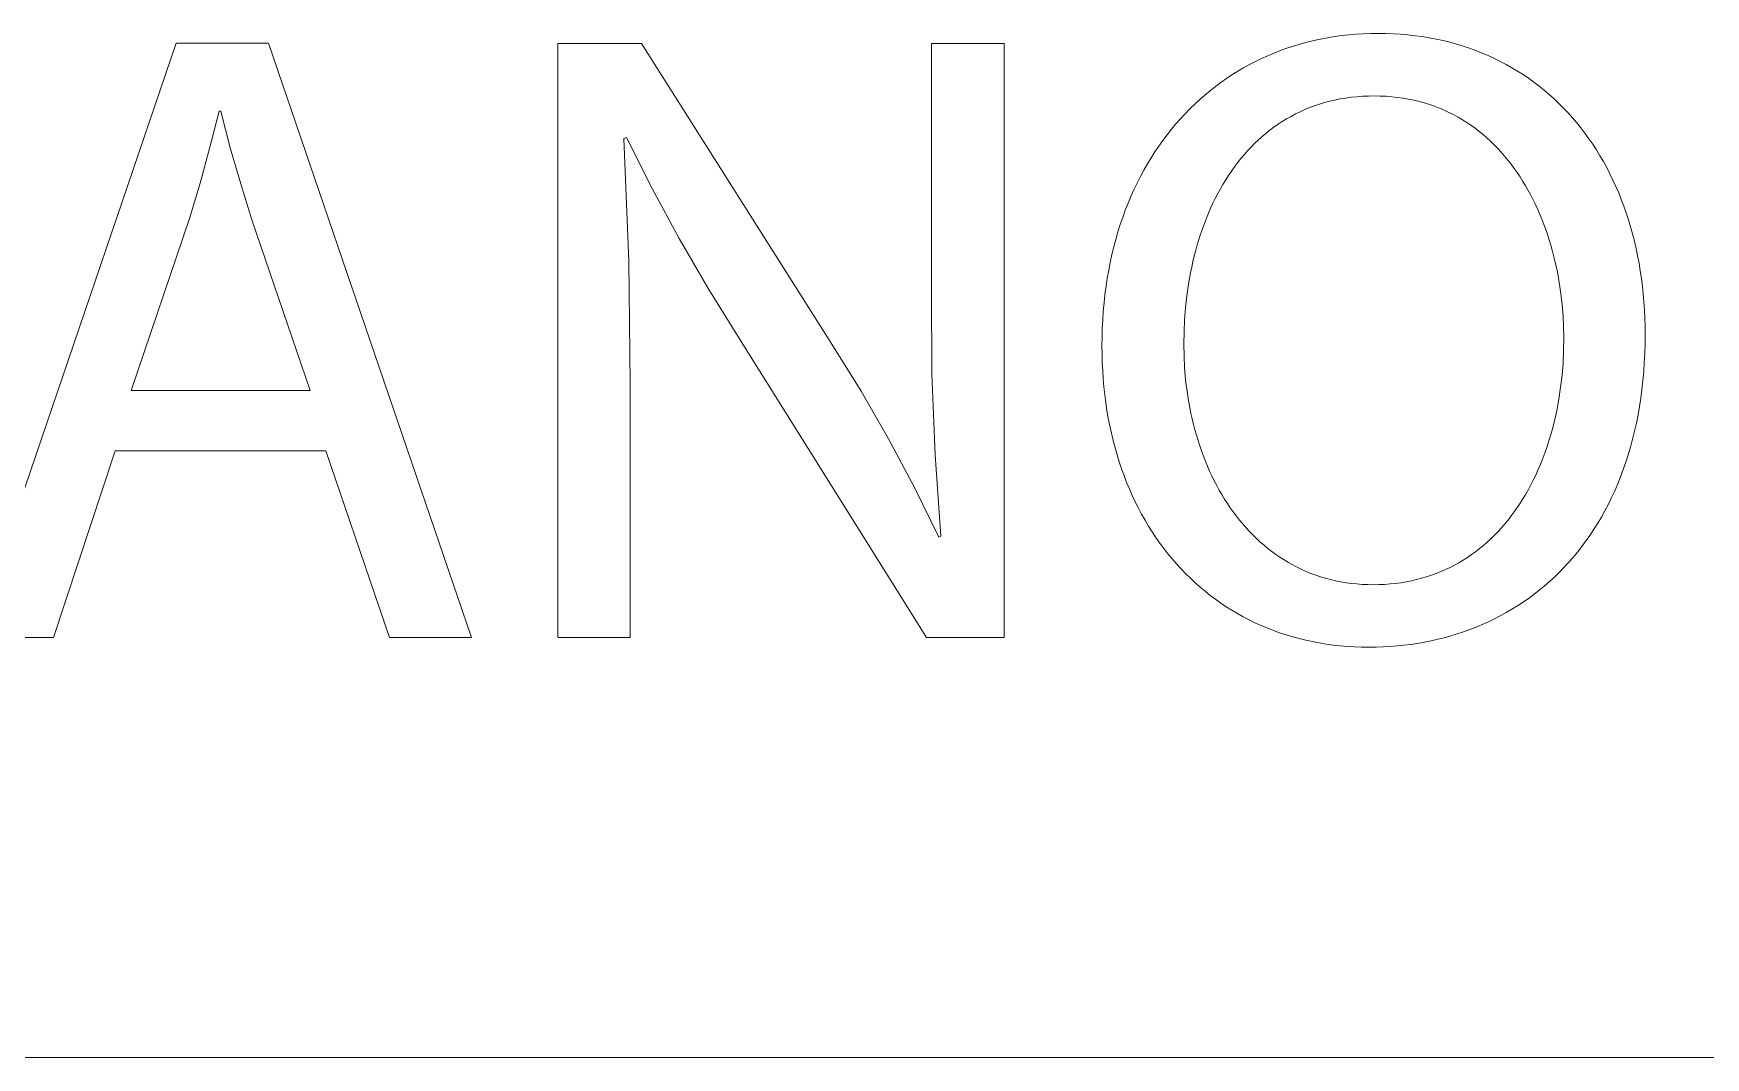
# Model space of a CAD drawing. Header units: millimetres. Extents: x 1422 to 6060, y -58 to 3182.
# Drawn here: x 4984.2 to 5072.2, y -57.9 to -4 of the extents above; entities that cross this region are included whole.
import ezdxf

# ---------------------------------------------------------------- set-up
doc = ezdxf.new("R2010")
doc.units = ezdxf.units.MM
doc.header["$MEASUREMENT"] = 0
doc.layers.add('Domyślny', color=7, linetype='Continuous', true_color=0x000000)

msp = doc.modelspace()

# ---------------------------------------------------------------- linework, layer by layer
at = {"layer": 'Domyślny', "color": 18, "lineweight": 15, "true_color": 0x000000}
for p, q in [((5051.172, -4.484), (5051.529, -4.397)), ((5051.529, -4.397), (5051.891, -4.319)), ((5051.891, -4.319), (5052.257, -4.249)), ((5052.257, -4.249), (5052.626, -4.189)), ((5052.626, -4.189), (5052.999, -4.137)), ((5052.999, -4.137), (5053.376, -4.095)), ((5053.376, -4.095), (5053.756, -4.062)), ((5053.756, -4.062), (5054.14, -4.039)), ((5054.14, -4.039), (5054.528, -4.025)), ((5054.528, -4.025), (5054.919, -4.02)), ((5054.919, -4.02), (5055.317, -4.025)), ((5055.317, -4.025), (5055.71, -4.039)), ((5055.71, -4.039), (5056.099, -4.063)), ((5056.099, -4.063), (5056.484, -4.096)), ((5056.484, -4.096), (5056.863, -4.138)), ((5056.863, -4.138), (5057.239, -4.189)), ((5057.239, -4.189), (5057.609, -4.25)), ((5057.609, -4.25), (5057.974, -4.319)), ((5057.974, -4.319), (5058.335, -4.398)), ((5058.335, -4.398), (5058.69, -4.485)), ((4981.015, -35.82), (4991.671, -4.532)), ((4991.671, -4.532), (4996.52, -4.532)), ((4996.52, -4.532), (5007.206, -35.82)), ((5011.757, -35.817), (5011.757, -4.545)), ((5011.757, -4.545), (5016.158, -4.545)), ((5016.158, -4.545), (5026.181, -20.374)), ((5031.416, -17.625), (5031.416, -4.545)), ((5031.416, -4.545), (5035.246, -4.545)), ((5035.246, -4.545), (5035.246, -35.817)), ((5048.79, -5.339), (5049.117, -5.191)), ((5049.117, -5.191), (5049.448, -5.052)), ((5049.448, -5.052), (5049.784, -4.921)), ((5049.784, -4.921), (5050.124, -4.799)), ((5050.124, -4.799), (5050.469, -4.685)), ((5050.469, -4.685), (5050.818, -4.58)), ((5050.818, -4.58), (5051.172, -4.484)), ((5058.69, -4.485), (5059.041, -4.581)), ((5059.041, -4.581), (5059.387, -4.685)), ((5059.387, -4.685), (5059.727, -4.798)), ((5059.727, -4.798), (5060.062, -4.92)), ((5060.062, -4.92), (5060.392, -5.05)), ((5060.392, -5.05), (5060.717, -5.188)), ((5060.717, -5.188), (5061.036, -5.335)), ((5047.23, -6.2), (5047.532, -6.012)), ((5047.532, -6.012), (5047.839, -5.831)), ((5047.839, -5.831), (5048.151, -5.659)), ((5048.151, -5.659), (5048.468, -5.495)), ((5048.468, -5.495), (5048.79, -5.339)), ((5061.036, -5.335), (5061.351, -5.489)), ((5061.351, -5.489), (5061.659, -5.652)), ((5061.659, -5.652), (5061.962, -5.822)), ((5061.962, -5.822), (5062.26, -6)), ((5062.26, -6), (5062.551, -6.187)), ((5045.801, -7.262), (5046.076, -7.034)), ((5046.076, -7.034), (5046.356, -6.814)), ((5046.356, -6.814), (5046.642, -6.601)), ((5046.642, -6.601), (5046.934, -6.397)), ((5046.934, -6.397), (5047.23, -6.2)), ((5062.551, -6.187), (5062.837, -6.38)), ((5062.837, -6.38), (5063.118, -6.582)), ((5063.118, -6.582), (5063.392, -6.791)), ((5063.392, -6.791), (5063.661, -7.007)), ((5063.661, -7.007), (5063.924, -7.231)), ((5045.011, -7.99), (5045.269, -7.74)), ((5045.269, -7.74), (5045.532, -7.497)), ((5045.532, -7.497), (5045.801, -7.262)), ((5051.572, -7.83), (5051.316, -7.926)), ((5051.834, -7.742), (5051.572, -7.83)), ((5052.1, -7.661), (5051.834, -7.742)), ((5052.372, -7.589), (5052.1, -7.661)), ((5052.648, -7.524), (5052.372, -7.589)), ((5052.929, -7.468), (5052.648, -7.524)), ((5053.215, -7.42), (5052.929, -7.468)), ((5053.506, -7.38), (5053.215, -7.42)), ((5053.801, -7.349), (5053.506, -7.38)), ((5054.102, -7.327), (5053.801, -7.349)), ((5054.407, -7.314), (5054.102, -7.327)), ((5054.718, -7.309), (5054.407, -7.314)), ((5055.032, -7.314), (5054.718, -7.309)), ((5055.34, -7.328), (5055.032, -7.314)), ((5055.644, -7.351), (5055.34, -7.328)), ((5055.942, -7.384), (5055.644, -7.351)), ((5056.235, -7.425), (5055.942, -7.384)), ((5056.523, -7.475), (5056.235, -7.425)), ((5056.806, -7.534), (5056.523, -7.475)), ((5057.084, -7.601), (5056.806, -7.534)), ((5057.357, -7.677), (5057.084, -7.601)), ((5057.624, -7.76), (5057.357, -7.677)), ((5057.887, -7.852), (5057.624, -7.76)), ((5058.144, -7.952), (5057.887, -7.852)), ((5063.924, -7.231), (5064.181, -7.461)), ((5064.181, -7.461), (5064.432, -7.7)), ((5064.432, -7.7), (5064.677, -7.945)), ((4993.925, -8.115), (4993.449, -10.011)), ((4994.018, -8.115), (4993.925, -8.115)), ((4994.519, -10.033), (4994.018, -8.115)), ((5044.041, -9.066), (5044.274, -8.786)), ((5044.274, -8.786), (5044.514, -8.514)), ((5044.514, -8.514), (5044.759, -8.248)), ((5044.759, -8.248), (5045.011, -7.99)), ((5049.877, -8.656), (5049.655, -8.802)), ((5050.105, -8.517), (5049.877, -8.656)), ((5050.337, -8.384), (5050.105, -8.517)), ((5050.575, -8.259), (5050.337, -8.384)), ((5050.817, -8.14), (5050.575, -8.259)), ((5051.064, -8.029), (5050.817, -8.14)), ((5051.316, -7.926), (5051.064, -8.029)), ((5058.397, -8.059), (5058.144, -7.952)), ((5058.644, -8.173), (5058.397, -8.059)), ((5058.886, -8.295), (5058.644, -8.173)), ((5059.124, -8.425), (5058.886, -8.295)), ((5059.356, -8.561), (5059.124, -8.425)), ((5059.583, -8.704), (5059.356, -8.561)), ((5059.805, -8.854), (5059.583, -8.704)), ((5064.677, -7.945), (5064.915, -8.197)), ((5064.915, -8.197), (5065.148, -8.456)), ((5065.148, -8.456), (5065.374, -8.722)), ((5065.374, -8.722), (5065.594, -8.994)), ((5015.371, -9.502), (5015.232, -9.548)), ((5015.232, -9.548), (5015.493, -16.001)), ((5016.712, -12.182), (5015.371, -9.502)), ((5043.38, -9.948), (5043.594, -9.647)), ((5043.594, -9.647), (5043.814, -9.353)), ((5043.814, -9.353), (5044.041, -9.066)), ((5048.615, -9.631), (5048.422, -9.815)), ((5048.813, -9.453), (5048.615, -9.631)), ((5049.016, -9.28), (5048.813, -9.453)), ((5049.224, -9.115), (5049.016, -9.28)), ((5049.437, -8.955), (5049.224, -9.115)), ((5049.655, -8.802), (5049.437, -8.955)), ((5060.022, -9.011), (5059.805, -8.854)), ((5060.234, -9.173), (5060.022, -9.011)), ((5060.441, -9.343), (5060.234, -9.173)), ((5060.643, -9.518), (5060.441, -9.343)), ((5060.84, -9.699), (5060.643, -9.518)), ((5065.594, -8.994), (5065.807, -9.273)), ((5065.807, -9.273), (5066.014, -9.559)), ((5066.014, -9.559), (5066.215, -9.851)), ((4993.449, -10.011), (4992.929, -11.896)), ((4995.064, -11.937), (4994.519, -10.033)), ((5042.972, -10.571), (5043.172, -10.256)), ((5043.172, -10.256), (5043.38, -9.948)), ((5047.871, -10.403), (5047.697, -10.611)), ((5048.049, -10.202), (5047.871, -10.403)), ((5048.233, -10.006), (5048.049, -10.202)), ((5048.422, -9.815), (5048.233, -10.006)), ((5061.032, -9.886), (5060.84, -9.699)), ((5061.219, -10.079), (5061.032, -9.886)), ((5061.401, -10.277), (5061.219, -10.079)), ((5061.578, -10.481), (5061.401, -10.277)), ((5061.75, -10.69), (5061.578, -10.481)), ((5066.215, -9.851), (5066.409, -10.15)), ((5066.409, -10.15), (5066.596, -10.454)), ((5066.596, -10.454), (5066.777, -10.765)), ((5042.41, -11.555), (5042.591, -11.22)), ((5042.591, -11.22), (5042.778, -10.892)), ((5042.778, -10.892), (5042.972, -10.571)), ((5047.205, -11.264), (5047.051, -11.493)), ((5047.364, -11.041), (5047.205, -11.264)), ((5047.528, -10.823), (5047.364, -11.041)), ((5047.697, -10.611), (5047.528, -10.823)), ((5061.917, -10.903), (5061.75, -10.69)), ((5062.079, -11.122), (5061.917, -10.903)), ((5062.237, -11.345), (5062.079, -11.122)), ((5062.389, -11.573), (5062.237, -11.345)), ((5066.777, -10.765), (5066.951, -11.083)), ((5066.951, -11.083), (5067.118, -11.406)), ((5067.118, -11.406), (5067.279, -11.735)), ((4992.929, -11.896), (4992.365, -13.767)), ((4995.655, -13.829), (4995.064, -11.937)), ((5018.136, -14.82), (5016.712, -12.182)), ((5041.912, -12.6), (5042.071, -12.245)), ((5042.071, -12.245), (5042.237, -11.897)), ((5042.237, -11.897), (5042.41, -11.555)), ((5046.617, -12.206), (5046.482, -12.453)), ((5046.757, -11.964), (5046.617, -12.206)), ((5046.901, -11.726), (5046.757, -11.964)), ((5047.051, -11.493), (5046.901, -11.726)), ((5062.536, -11.806), (5062.389, -11.573)), ((5062.679, -12.042), (5062.536, -11.806)), ((5062.816, -12.283), (5062.679, -12.042)), ((5062.949, -12.528), (5062.816, -12.283)), ((5067.279, -11.735), (5067.432, -12.07)), ((5067.432, -12.07), (5067.579, -12.411)), ((5041.617, -13.328), (5041.761, -12.96)), ((5041.761, -12.96), (5041.912, -12.6)), ((5046.227, -12.96), (5046.107, -13.22)), ((5046.352, -12.704), (5046.227, -12.96)), ((5046.482, -12.453), (5046.352, -12.704)), ((5063.076, -12.776), (5062.949, -12.528)), ((5063.199, -13.028), (5063.076, -12.776)), ((5063.317, -13.283), (5063.199, -13.028)), ((5067.579, -12.411), (5067.719, -12.757)), ((5067.719, -12.757), (5067.851, -13.109)), ((5067.851, -13.109), (5067.977, -13.466)), ((4992.365, -13.767), (4989.292, -22.817)), ((4998.713, -22.817), (4995.655, -13.829)), ((5041.351, -14.081), (5041.48, -13.701)), ((5041.48, -13.701), (5041.617, -13.328)), ((5045.777, -14.023), (5045.676, -14.299)), ((5045.882, -13.752), (5045.777, -14.023)), ((5045.992, -13.484), (5045.882, -13.752)), ((5046.107, -13.22), (5045.992, -13.484)), ((5063.43, -13.542), (5063.317, -13.283)), ((5063.538, -13.804), (5063.43, -13.542)), ((5063.641, -14.069), (5063.538, -13.804)), ((5063.739, -14.337), (5063.641, -14.069)), ((5067.977, -13.466), (5068.095, -13.829)), ((5068.095, -13.829), (5068.206, -14.198)), ((5019.64, -17.412), (5018.136, -14.82)), ((5041.011, -15.256), (5041.116, -14.858)), ((5041.116, -14.858), (5041.23, -14.466)), ((5041.23, -14.466), (5041.351, -14.081)), ((5045.49, -14.859), (5045.404, -15.145)), ((5045.581, -14.577), (5045.49, -14.859)), ((5045.676, -14.299), (5045.581, -14.577)), ((5063.833, -14.607), (5063.739, -14.337)), ((5063.921, -14.88), (5063.833, -14.607)), ((5064.005, -15.156), (5063.921, -14.88)), ((5068.206, -14.198), (5068.31, -14.571)), ((5068.31, -14.571), (5068.407, -14.95)), ((5068.407, -14.95), (5068.496, -15.334)), ((5040.823, -16.069), (5040.913, -15.659)), ((5040.913, -15.659), (5041.011, -15.256)), ((5045.247, -15.725), (5045.176, -16.019)), ((5045.323, -15.433), (5045.247, -15.725)), ((5045.404, -15.145), (5045.323, -15.433)), ((5064.084, -15.433), (5064.005, -15.156)), ((5064.158, -15.713), (5064.084, -15.433)), ((5064.227, -15.994), (5064.158, -15.713)), ((5068.496, -15.334), (5068.577, -15.722)), ((5068.577, -15.722), (5068.651, -16.116)), ((5015.493, -16.001), (5015.556, -22.459)), ((5040.668, -16.904), (5040.741, -16.484)), ((5040.741, -16.484), (5040.823, -16.069)), ((5045.049, -16.616), (5044.941, -17.223)), ((5045.11, -16.316), (5045.049, -16.616)), ((5045.176, -16.019), (5045.11, -16.316)), ((5064.352, -16.563), (5064.227, -15.994)), ((5064.456, -17.137), (5064.352, -16.563)), ((5068.651, -16.116), (5068.718, -16.514)), ((5068.718, -16.514), (5068.777, -16.917)), ((5021.224, -19.957), (5019.64, -17.412)), ((5040.546, -17.763), (5040.603, -17.331)), ((5040.603, -17.331), (5040.668, -16.904)), ((5044.941, -17.223), (5044.852, -17.839)), ((5064.542, -17.715), (5064.456, -17.137)), ((5068.777, -16.917), (5068.828, -17.325)), ((5068.828, -17.325), (5068.872, -17.737)), ((5031.437, -21.912), (5031.416, -17.625)), ((5040.458, -18.643), (5040.498, -18.2)), ((5040.498, -18.2), (5040.546, -17.763)), ((5044.784, -18.463), (5044.735, -19.095)), ((5044.852, -17.839), (5044.784, -18.463)), ((5064.609, -18.297), (5064.542, -17.715)), ((5064.656, -18.881), (5064.609, -18.297)), ((5068.872, -17.737), (5068.908, -18.154)), ((5068.908, -18.154), (5068.935, -18.575)), ((5040.405, -19.544), (5040.427, -19.091)), ((5040.427, -19.091), (5040.458, -18.643)), ((5044.735, -19.095), (5044.705, -19.732)), ((5064.684, -19.465), (5064.656, -18.881)), ((5068.935, -18.575), (5068.955, -19.001)), ((5068.955, -19.001), (5068.968, -19.43)), ((5031.153, -35.817), (5021.224, -19.957)), ((5040.387, -20.466), (5040.391, -20.003)), ((5040.391, -20.003), (5040.405, -19.544)), ((5044.705, -19.732), (5044.695, -20.374)), ((5064.683, -20.71), (5064.694, -20.049)), ((5064.694, -20.049), (5064.684, -19.465)), ((5068.972, -19.864), (5068.967, -20.365)), ((5068.968, -19.43), (5068.972, -19.864)), ((5026.181, -20.374), (5027.71, -22.844)), ((5040.391, -20.908), (5040.387, -20.466)), ((5040.404, -21.345), (5040.391, -20.908)), ((5044.695, -20.374), (5044.706, -20.997)), ((5044.706, -20.997), (5044.737, -21.615)), ((5064.652, -21.363), (5064.683, -20.71)), ((5068.953, -20.858), (5068.929, -21.344)), ((5068.967, -20.365), (5068.953, -20.858)), ((5031.602, -26.197), (5031.437, -21.912)), ((5040.425, -21.777), (5040.404, -21.345)), ((5040.454, -22.205), (5040.425, -21.777)), ((5044.737, -21.615), (5044.79, -22.228)), ((5064.599, -22.008), (5064.652, -21.363)), ((5068.896, -21.823), (5068.854, -22.294)), ((5068.929, -21.344), (5068.896, -21.823)), ((4989.292, -22.817), (4998.713, -22.817)), ((5015.556, -22.459), (5015.556, -35.817)), ((5027.71, -22.844), (5029.158, -25.362)), ((5040.491, -22.627), (5040.454, -22.205)), ((5040.537, -23.045), (5040.491, -22.627)), ((5044.79, -22.228), (5044.824, -22.531)), ((5044.824, -22.531), (5044.863, -22.833)), ((5044.863, -22.833), (5044.907, -23.133)), ((5064.432, -23.267), (5064.526, -22.643)), ((5064.526, -22.643), (5064.599, -22.008)), ((5068.803, -22.757), (5068.743, -23.213)), ((5068.854, -22.294), (5068.803, -22.757)), ((5040.59, -23.458), (5040.537, -23.045)), ((5040.652, -23.866), (5040.59, -23.458)), ((5044.907, -23.133), (5044.957, -23.431)), ((5044.957, -23.431), (5045.011, -23.727)), ((5045.011, -23.727), (5045.071, -24.02)), ((5064.318, -23.88), (5064.378, -23.575)), ((5064.378, -23.575), (5064.432, -23.267)), ((5068.675, -23.662), (5068.597, -24.103)), ((5068.743, -23.213), (5068.675, -23.662)), ((5040.721, -24.269), (5040.652, -23.866)), ((5040.798, -24.666), (5040.721, -24.269)), ((5045.071, -24.02), (5045.135, -24.311)), ((5045.135, -24.311), (5045.205, -24.599)), ((5045.205, -24.599), (5045.28, -24.884)), ((5064.109, -24.777), (5064.184, -24.481)), ((5064.184, -24.481), (5064.253, -24.182)), ((5064.253, -24.182), (5064.318, -23.88)), ((5068.511, -24.536), (5068.417, -24.962)), ((5068.597, -24.103), (5068.511, -24.536)), ((5029.158, -25.362), (5030.523, -27.927)), ((5040.883, -25.058), (5040.798, -24.666)), ((5040.976, -25.445), (5040.883, -25.058)), ((5041.076, -25.827), (5040.976, -25.445)), ((5045.28, -24.884), (5045.359, -25.167)), ((5045.359, -25.167), (5045.444, -25.447)), ((5045.444, -25.447), (5045.534, -25.723)), ((5063.855, -25.643), (5063.944, -25.358)), ((5063.944, -25.358), (5064.029, -25.069)), ((5064.029, -25.069), (5064.109, -24.777)), ((5068.315, -25.38), (5068.204, -25.791)), ((5068.417, -24.962), (5068.315, -25.38)), ((4988.458, -25.983), (4985.215, -35.82)), ((4999.546, -25.983), (4988.458, -25.983)), ((5002.898, -35.82), (4999.546, -25.983)), ((5031.91, -30.473), (5031.602, -26.197)), ((5041.183, -26.203), (5041.076, -25.827)), ((5041.298, -26.573), (5041.183, -26.203)), ((5045.534, -25.723), (5045.628, -25.997)), ((5045.628, -25.997), (5045.728, -26.267)), ((5045.728, -26.267), (5045.832, -26.534)), ((5063.556, -26.477), (5063.66, -26.203)), ((5063.66, -26.203), (5063.76, -25.925)), ((5063.76, -25.925), (5063.855, -25.643)), ((5068.085, -26.194), (5067.958, -26.59)), ((5068.204, -25.791), (5068.085, -26.194)), ((5041.421, -26.938), (5041.298, -26.573)), ((5041.55, -27.297), (5041.421, -26.938)), ((5045.832, -26.534), (5045.941, -26.797)), ((5045.941, -26.797), (5046.055, -27.056)), ((5046.055, -27.056), (5046.174, -27.312)), ((5063.088, -27.531), (5063.213, -27.274)), ((5063.213, -27.274), (5063.332, -27.012)), ((5063.332, -27.012), (5063.446, -26.746)), ((5063.446, -26.746), (5063.556, -26.477)), ((5067.824, -26.977), (5067.681, -27.357)), ((5067.958, -26.59), (5067.824, -26.977)), ((5030.523, -27.927), (5031.802, -30.535)), ((5041.687, -27.651), (5041.55, -27.297)), ((5041.831, -27.998), (5041.687, -27.651)), ((5041.982, -28.34), (5041.831, -27.998)), ((5046.174, -27.312), (5046.298, -27.564)), ((5046.298, -27.564), (5046.427, -27.812)), ((5046.427, -27.812), (5046.56, -28.056)), ((5046.56, -28.056), (5046.698, -28.295)), ((5062.687, -28.276), (5062.826, -28.032)), ((5062.826, -28.032), (5062.96, -27.784)), ((5062.96, -27.784), (5063.088, -27.531)), ((5067.374, -28.095), (5067.209, -28.452)), ((5067.531, -27.73), (5067.374, -28.095)), ((5067.681, -27.357), (5067.531, -27.73)), ((5042.14, -28.675), (5041.982, -28.34)), ((5042.305, -29.005), (5042.14, -28.675)), ((5042.476, -29.328), (5042.305, -29.005)), ((5046.698, -28.295), (5046.841, -28.53)), ((5046.841, -28.53), (5046.988, -28.76)), ((5046.988, -28.76), (5047.141, -28.986)), ((5047.141, -28.986), (5047.297, -29.207)), ((5062.086, -29.201), (5062.243, -28.977)), ((5062.243, -28.977), (5062.396, -28.748)), ((5062.396, -28.748), (5062.544, -28.514)), ((5062.544, -28.514), (5062.687, -28.276)), ((5067.037, -28.801), (5066.858, -29.143)), ((5067.209, -28.452), (5067.037, -28.801)), ((5042.655, -29.645), (5042.476, -29.328)), ((5042.84, -29.955), (5042.655, -29.645)), ((5047.297, -29.207), (5047.459, -29.423)), ((5047.459, -29.423), (5047.625, -29.634)), ((5047.625, -29.634), (5047.796, -29.84)), ((5047.796, -29.84), (5047.972, -30.041)), ((5061.409, -30.044), (5061.586, -29.841)), ((5061.586, -29.841), (5061.757, -29.633)), ((5061.757, -29.633), (5061.924, -29.42)), ((5061.924, -29.42), (5062.086, -29.201)), ((5066.479, -29.803), (5066.279, -30.121)), ((5066.672, -29.477), (5066.479, -29.803)), ((5066.858, -29.143), (5066.672, -29.477)), ((5031.802, -30.535), (5031.91, -30.473)), ((5043.031, -30.26), (5042.84, -29.955)), ((5043.23, -30.557), (5043.031, -30.26)), ((5043.434, -30.849), (5043.23, -30.557)), ((5047.972, -30.041), (5048.152, -30.237)), ((5048.152, -30.237), (5048.336, -30.426)), ((5048.336, -30.426), (5048.525, -30.611)), ((5048.525, -30.611), (5048.719, -30.789)), ((5048.719, -30.789), (5048.917, -30.962)), ((5060.46, -30.97), (5060.659, -30.797)), ((5060.659, -30.797), (5060.853, -30.617)), ((5060.853, -30.617), (5061.043, -30.432)), ((5061.043, -30.432), (5061.229, -30.241)), ((5061.229, -30.241), (5061.409, -30.044)), ((5065.859, -30.735), (5065.64, -31.03)), ((5066.072, -30.432), (5065.859, -30.735)), ((5066.279, -30.121), (5066.072, -30.432)), ((5043.645, -31.133), (5043.434, -30.849)), ((5043.862, -31.411), (5043.645, -31.133)), ((5044.086, -31.682), (5043.862, -31.411)), ((5048.917, -30.962), (5049.12, -31.129)), ((5049.12, -31.129), (5049.327, -31.289)), ((5049.327, -31.289), (5049.538, -31.444)), ((5049.538, -31.444), (5049.754, -31.592)), ((5049.754, -31.592), (5049.975, -31.733)), ((5059.397, -31.742), (5059.619, -31.6)), ((5059.619, -31.6), (5059.836, -31.452)), ((5059.836, -31.452), (5060.048, -31.298)), ((5060.048, -31.298), (5060.256, -31.137)), ((5060.256, -31.137), (5060.46, -30.97)), ((5065.182, -31.597), (5064.944, -31.868)), ((5065.414, -31.317), (5065.182, -31.597)), ((5065.64, -31.03), (5065.414, -31.317)), ((5044.315, -31.946), (5044.086, -31.682)), ((5044.551, -32.204), (5044.315, -31.946)), ((5044.792, -32.454), (5044.551, -32.204)), ((5045.04, -32.697), (5044.792, -32.454)), ((5049.975, -31.733), (5050.199, -31.868)), ((5050.199, -31.868), (5050.428, -31.997)), ((5050.428, -31.997), (5050.662, -32.118)), ((5050.662, -32.118), (5050.9, -32.232)), ((5050.9, -32.232), (5051.142, -32.34)), ((5051.142, -32.34), (5051.388, -32.44)), ((5051.388, -32.44), (5051.639, -32.533)), ((5051.639, -32.533), (5051.894, -32.618)), ((5057.468, -32.623), (5057.724, -32.538)), ((5057.724, -32.538), (5057.976, -32.446)), ((5057.976, -32.446), (5058.224, -32.346)), ((5058.224, -32.346), (5058.467, -32.239)), ((5058.467, -32.239), (5058.706, -32.125)), ((5058.706, -32.125), (5058.941, -32.004)), ((5058.941, -32.004), (5059.171, -31.877)), ((5059.171, -31.877), (5059.397, -31.742)), ((5064.45, -32.387), (5064.194, -32.635)), ((5064.7, -32.132), (5064.45, -32.387)), ((5064.944, -31.868), (5064.7, -32.132)), ((5045.293, -32.933), (5045.04, -32.697)), ((5045.552, -33.162), (5045.293, -32.933)), ((5045.817, -33.383), (5045.552, -33.162)), ((5046.087, -33.598), (5045.817, -33.383)), ((5051.894, -32.618), (5052.153, -32.696)), ((5052.153, -32.696), (5052.416, -32.766)), ((5052.416, -32.766), (5052.684, -32.829)), ((5052.684, -32.829), (5052.955, -32.883)), ((5052.955, -32.883), (5053.231, -32.93)), ((5053.231, -32.93), (5053.511, -32.968)), ((5053.511, -32.968), (5053.795, -32.998)), ((5053.795, -32.998), (5054.083, -33.02)), ((5054.083, -33.02), (5054.375, -33.033)), ((5054.375, -33.033), (5054.671, -33.037)), ((5054.671, -33.037), (5054.97, -33.033)), ((5054.97, -33.033), (5055.264, -33.02)), ((5055.264, -33.02), (5055.554, -32.999)), ((5055.554, -32.999), (5055.84, -32.969)), ((5055.84, -32.969), (5056.122, -32.931)), ((5056.122, -32.931), (5056.4, -32.885)), ((5056.4, -32.885), (5056.673, -32.831)), ((5056.673, -32.831), (5056.942, -32.77)), ((5056.942, -32.77), (5057.207, -32.7)), ((5057.207, -32.7), (5057.468, -32.623)), ((5063.394, -33.331), (5063.116, -33.547)), ((5063.666, -33.107), (5063.394, -33.331)), ((5063.933, -32.875), (5063.666, -33.107)), ((5064.194, -32.635), (5063.933, -32.875)), ((5046.363, -33.804), (5046.087, -33.598)), ((5046.644, -34.003), (5046.363, -33.804)), ((5046.93, -34.195), (5046.644, -34.003)), ((5047.222, -34.379), (5046.93, -34.195)), ((5062.254, -34.148), (5061.957, -34.332)), ((5062.546, -33.956), (5062.254, -34.148)), ((5062.834, -33.756), (5062.546, -33.956)), ((5063.116, -33.547), (5062.834, -33.756)), ((5047.519, -34.555), (5047.222, -34.379)), ((5047.822, -34.723), (5047.519, -34.555)), ((5048.129, -34.883), (5047.822, -34.723)), ((5048.441, -35.035), (5048.129, -34.883)), ((5048.758, -35.179), (5048.441, -35.035)), ((5049.081, -35.315), (5048.758, -35.179)), ((5060.402, -35.132), (5060.079, -35.268)), ((5060.722, -34.988), (5060.402, -35.132)), ((5061.037, -34.836), (5060.722, -34.988)), ((5061.348, -34.676), (5061.037, -34.836)), ((5061.655, -34.508), (5061.348, -34.676)), ((5061.957, -34.332), (5061.655, -34.508)), ((4985.215, -35.82), (4981.015, -35.82)), ((5007.206, -35.82), (5002.898, -35.82)), ((5015.556, -35.817), (5011.757, -35.817)), ((5035.246, -35.817), (5031.153, -35.817)), ((5049.407, -35.443), (5049.081, -35.315)), ((5049.739, -35.563), (5049.407, -35.443)), ((5050.075, -35.674), (5049.739, -35.563)), ((5050.416, -35.777), (5050.075, -35.674)), ((5050.761, -35.871), (5050.416, -35.777)), ((5051.11, -35.956), (5050.761, -35.871)), ((5051.464, -36.033), (5051.11, -35.956)), ((5051.822, -36.101), (5051.464, -36.033)), ((5057.356, -36.06), (5057.001, -36.123)), ((5057.709, -35.99), (5057.356, -36.06)), ((5058.058, -35.911), (5057.709, -35.99)), ((5058.403, -35.825), (5058.058, -35.911)), ((5058.746, -35.729), (5058.403, -35.825)), ((5059.084, -35.626), (5058.746, -35.729)), ((5059.42, -35.515), (5059.084, -35.626)), ((5059.751, -35.395), (5059.42, -35.515)), ((5060.079, -35.268), (5059.751, -35.395)), ((5052.184, -36.16), (5051.822, -36.101)), ((5052.55, -36.211), (5052.184, -36.16)), ((5052.92, -36.252), (5052.55, -36.211)), ((5053.295, -36.285), (5052.92, -36.252)), ((5053.673, -36.308), (5053.295, -36.285)), ((5054.054, -36.322), (5053.673, -36.308)), ((5054.44, -36.326), (5054.054, -36.322)), ((5054.813, -36.322), (5054.44, -36.326)), ((5055.184, -36.31), (5054.813, -36.322)), ((5055.553, -36.289), (5055.184, -36.31)), ((5055.919, -36.26), (5055.553, -36.289)), ((5056.282, -36.222), (5055.919, -36.26)), ((5056.643, -36.177), (5056.282, -36.222)), ((5057.001, -36.123), (5056.643, -36.177)), ((6055.346, -57.926), (1422.194, -57.926)), ((6055.346, -57.926), (4307.177, -57.926))]:
    msp.add_line(p, q, dxfattribs=at)

doc.saveas('drawing.dxf')
